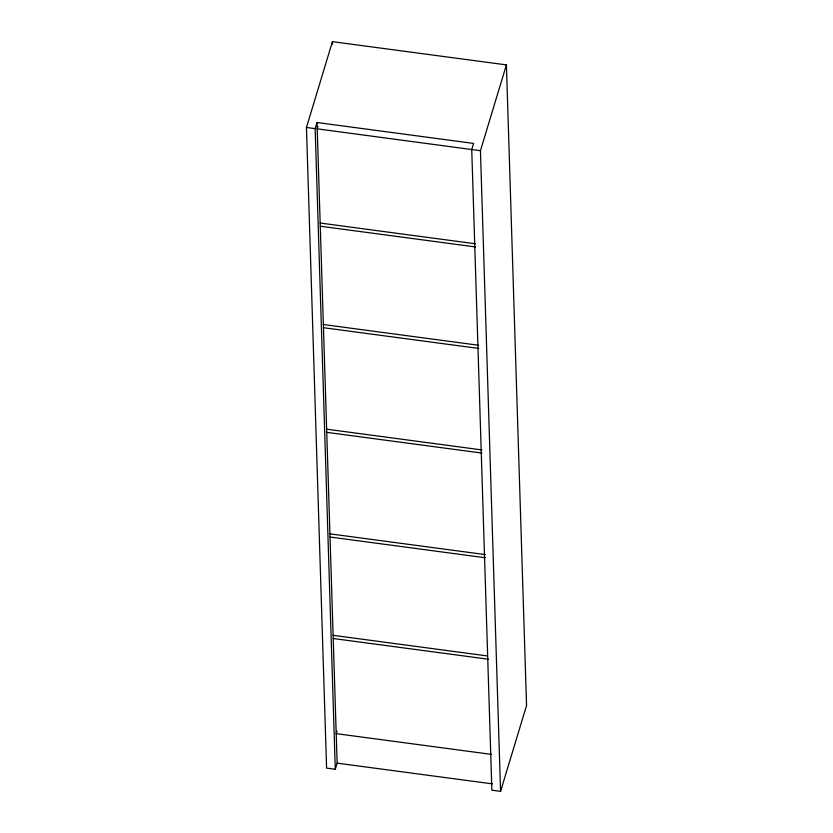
<?xml version="1.0" encoding="UTF-8"?>
<svg xmlns="http://www.w3.org/2000/svg" width="833" height="833" viewBox="0 0 833 833"><rect width="100%" height="100%" fill="white"/><g stroke="black" fill="none" stroke-linecap="round" stroke-linejoin="round"><path stroke-width="1.25" d="M306.45 127.47L332.429 41.65L506.412 64.891L526.55 705.53L500.571 791.35L491.876 790.184L471.738 149.555L473.602 143.422L317.009 122.503L315.155 128.636L335.283 769.275L326.588 768.109L306.45 127.47L315.155 128.636M317.956 126.356L317.206 128.844L480.443 150.711L500.571 791.35M480.443 150.711L506.412 64.891M336.969 731.155L336.209 733.644L491.522 754.396M335.283 769.275L337.136 763.143L317.009 122.503M320.164 223.046L475.476 243.788M320.268 226.212L475.57 246.953M323.36 324.526L478.663 345.268M323.454 327.702L478.767 348.444M326.64 429.182L481.953 449.935M326.744 432.358L482.057 453.1M329.93 533.849L485.243 554.591M330.035 537.014L485.337 557.756M333.127 635.329L487.149 655.904M333.221 638.505L488.534 659.247M337.136 763.143L492.449 783.884M332.429 41.65L332.502 44.253"/></g></svg>
